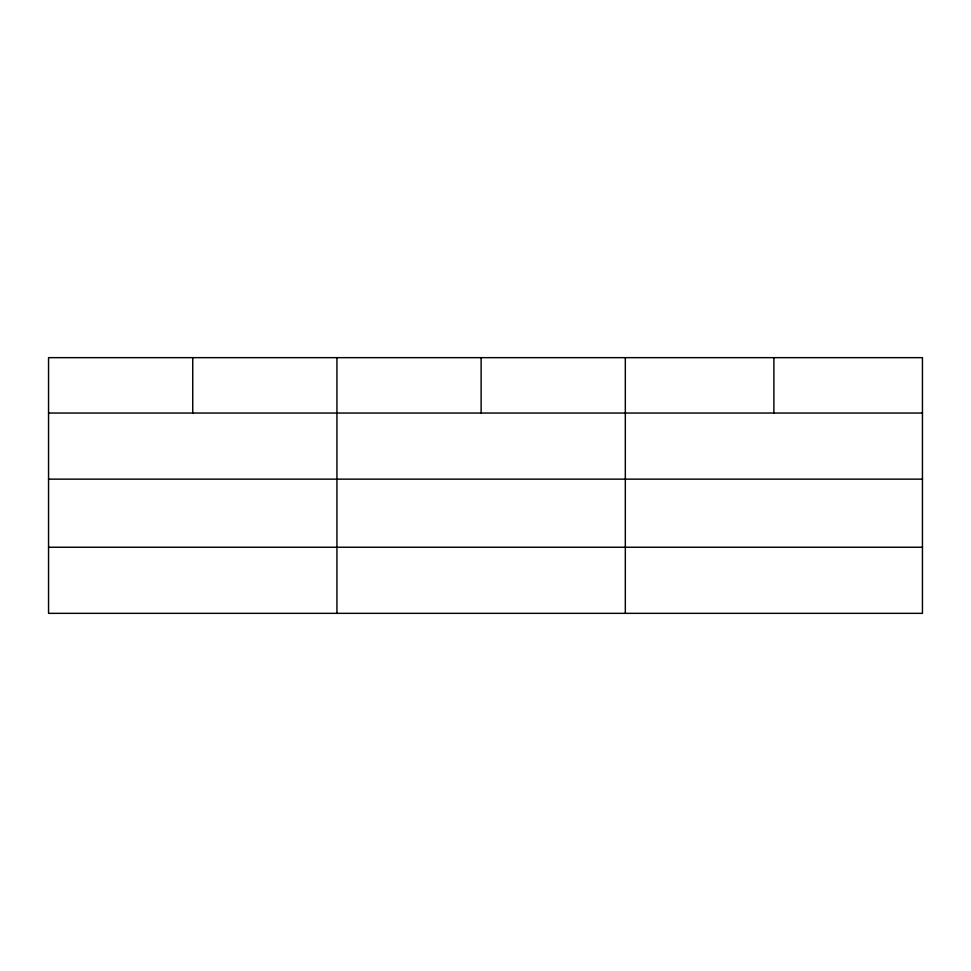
<?xml version="1.0" encoding="UTF-8"?>
<svg xmlns="http://www.w3.org/2000/svg" width="971" height="971" viewBox="0 0 971 971"><rect width="100%" height="100%" fill="white"/><g stroke="black" fill="none" stroke-linecap="round" stroke-linejoin="round"><path stroke-width="1.46" d="M922.45 479.14L922.45 357.656L48.55 357.656L48.55 613.344L922.45 613.344L922.45 479.14L48.55 479.14M48.55 413.039L922.45 413.039M48.55 547.243L922.45 547.243M773.887 357.656L773.887 413.039M625.324 357.656L625.324 613.344M481.131 357.656L481.131 413.039M336.937 357.656L336.937 613.344M192.744 357.656L192.744 413.039"/></g></svg>
